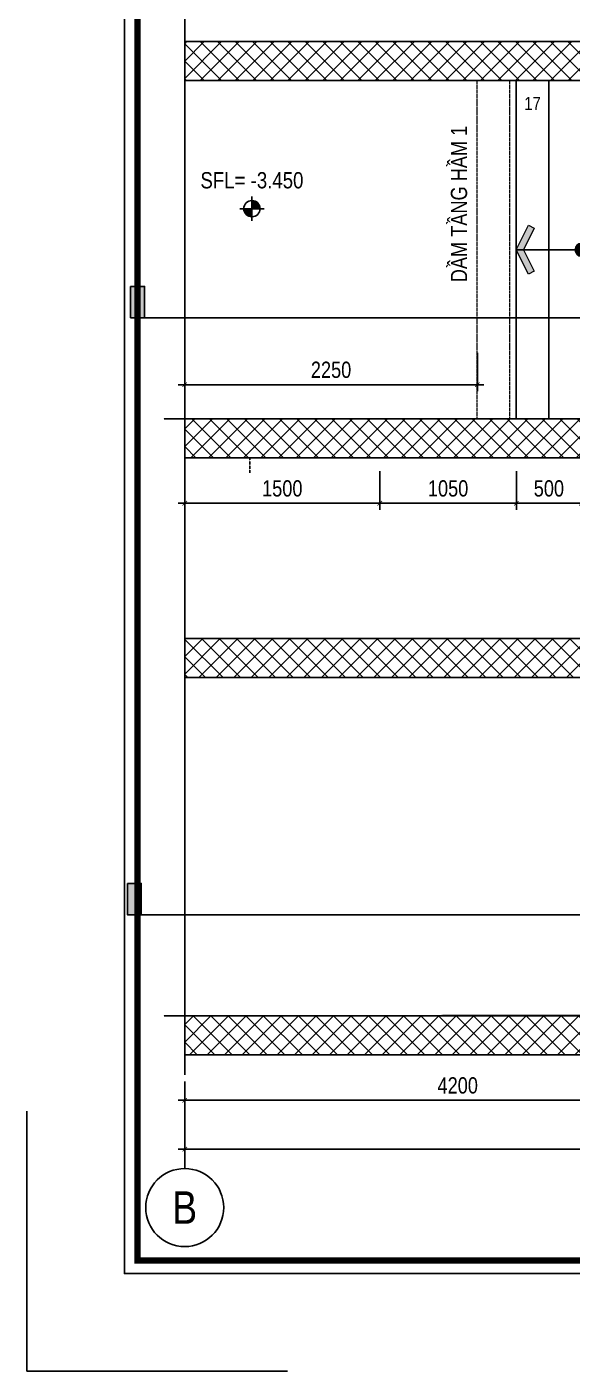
# Model space of a CAD drawing. Header units: millimetres. Extents: x 379264 to 1158416, y -283062 to 356890.
# Drawn here: x 651830 to 656023, y -31152 to -20815 of the extents above; entities that cross this region are included whole.
import ezdxf
from ezdxf.enums import TextEntityAlignment as Align

# ---------------------------------------------------------------- set-up
doc = ezdxf.new("R2010")
doc.units = ezdxf.units.MM
for name, pattern in [('BLOCK A - CHI TIET THANG 1$0$$0$HIDDEN', [0.375, 0.25, -0.125]), ('CENTER', [2, 1.25, -0.25, 0.25, -0.25]), ('HIDDEN', [9.525, 6.35, -3.175])]:
    doc.linetypes.add(name, pattern=pattern)
for name, color, linetype, lineweight in [("'S_General_Hidden_1 Thin", 1, 'HIDDEN', 18), ('MB Ham 1$0$Net Thay khac', 30, 'Continuous', 15), ('tam cap ram', 8, 'Continuous', 5)]:
    doc.layers.add(name, color=color, linetype=linetype, lineweight=lineweight)
for name, color, linetype in [('01PM. TEXT A', 3, 'Continuous'), ('02PM. TEXT B', 4, 'Continuous'), ('03PM. TEXT C', 1, 'Continuous'), ('04PM. THIN', 7, 'Continuous'), ('05PM. FRAME', 4, 'Continuous'), ('06PM. HIDDEN', 4, 'HIDDEN'), ('07PM. WACO', 6, 'Continuous'), ('11PM. DIM', 2, 'Continuous'), ('12PM. GRID', 8, 'CENTER'), ('13PM. HATCH', 8, 'Continuous'), ('BLOCK A - CHI TIET THANG 1$0$Dim 50', 1, 'Continuous'), ('BLOCK A - CHI TIET THANG 1$0$Ky hieu Truc', 1, 'Continuous'), ('BLOCK A - CHI TIET THANG 1$0$Number Step', 94, 'Continuous'), ('mb tang 1 TWA$0$Staircase', 30, 'Continuous'), ('MB_Cot tang 1$0$Concrete Line', 6, 'Continuous')]:
    doc.layers.add(name, color=color, linetype=linetype)
doc.styles.add('[PMDC2013]STYLE', font='arial.ttf', dxfattribs={"width": 0.8})
doc.styles.add('BLOCK A - CHI TIET THANG 1$0$$0$Title Block Bold', font='VHELVEB_0.TTF')
doc.styles.add('BLOCK A - CHI TIET THANG 1$0$VNI-HelveC', font='VHELVCN_0.TTF')
doc.styles.add('BLOCK A - CHI TIET THANG 1$0$VNI-HelveCB', font='VHELVCB_0.TTF')
doc.dimstyles.new('BLOCK A - CHI TIET THANG 1$0$Dim 50 (A1-A2)', dxfattribs={"dimscale": 50, "dimtxt": 2.5, "dimasz": 0.7, "dimexe": 1, "dimexo": 1, "dimgap": 1, "dimtad": 1, "dimdec": 0, "dimzin": 12, "dimdsep": 46, "dimtxsty": '[PMDC2013]STYLE', "dimblk": 'ARCHTICK', "dimcen": 0, "dimdle": 1, "dimclrd": 2, "dimclre": 2, "dimclrt": 4, "dimadec": 0, "dimazin": 0, "dimtfac": 1, "dimtdec": 0, "dimtix": 1, "dimtmove": 2, "dimatfit": 3, "dimldrblk": 'ARCHTICK', "dimfxl": 1, "dimtolj": 1, "dimtzin": 0, "dimarcsym": 0})
pattern_1 = [(45, (3500, -200), (-67.352, 67.352), []), (135, (3500, -200), (-67.352, -67.352), [])]

# ---------------------------------------------------------------- blocks, each defined once
blk = doc.blocks.new('CHG_XX_Khung ten')
blk.add_lwpolyline([(15, 579), (826, 579), (826, 15), (15, 15)], close=True)
at = {"color": 4, "linetype": 'Continuous', "const_width": 1}
blk.add_lwpolyline([(17, 577), (824, 577), (824, 17), (17, 17)], close=True, dxfattribs=at)
at = {"layer": 'Defpoints', "color": 1, "ltscale": 2}
blk.add_lwpolyline([(40.06, 0), (0, 0), (0, 40)], dxfattribs=at)
blk = doc.blocks.new('_ArchTick')
at = {"color": 0, "linetype": 'ByBlock', "const_width": 0.15}
blk.add_lwpolyline([(-0.5, -0.5), (0.5, 0.5)], dxfattribs=at)
blk = doc.blocks.new('*D336')
at = {"layer": '11PM. DIM', "color": 2, "lineweight": -2, "transparency": 16777216}
for p, q in [((653044, -28925), (653044, -29120)), ((657243, -28925), (657243, -29120)), ((652994, -29070), (657293, -29070))]:
    blk.add_line(p, q, dxfattribs=at)
at = {"layer": 'Defpoints', "color": 0, "transparency": 16777216}
for p in [(653044, -28875), (657243, -28875), (657243, -29070)]:
    blk.add_point(p, dxfattribs=at)
at = {"layer": '11PM. DIM', "color": 2, "lineweight": -2, "transparency": 16777216, "xscale": 35, "yscale": 35, "zscale": 35, "rotation": 180}
blk.add_blockref('_ArchTick', (653044, -29070), dxfattribs=at)
at = {"layer": '11PM. DIM', "color": 2, "lineweight": -2, "transparency": 16777216, "xscale": 35, "yscale": 35, "zscale": 35}
blk.add_blockref('_ArchTick', (657243, -29070), dxfattribs=at)
at = {"layer": '11PM. DIM', "color": 4, "transparency": 16777216, "insert": (655143, -28956), "char_height": 125, "attachment_point": 5, "style": '[PMDC2013]STYLE'}
blk.add_mtext('\\A1;4200', dxfattribs=at)
blk = doc.blocks.new('*D340')
at = {"layer": '11PM. DIM', "color": 2, "lineweight": -2, "transparency": 16777216}
for p, q in [((653044, -28925), (653044, -29495)), ((663494, -28925), (663494, -29495)), ((652994, -29445), (663544, -29445))]:
    blk.add_line(p, q, dxfattribs=at)
at = {"layer": 'Defpoints', "color": 0, "transparency": 16777216}
for p in [(653044, -28875), (663494, -28875), (663494, -29445)]:
    blk.add_point(p, dxfattribs=at)
at = {"layer": '11PM. DIM', "color": 2, "lineweight": -2, "transparency": 16777216, "xscale": 35, "yscale": 35, "zscale": 35, "rotation": 180}
blk.add_blockref('_ArchTick', (653044, -29445), dxfattribs=at)
at = {"layer": '11PM. DIM', "color": 2, "lineweight": -2, "transparency": 16777216, "xscale": 35, "yscale": 35, "zscale": 35}
blk.add_blockref('_ArchTick', (663494, -29445), dxfattribs=at)
at = {"layer": '11PM. DIM', "color": 4, "transparency": 16777216, "insert": (658269, -29331), "char_height": 125, "attachment_point": 5, "style": '[PMDC2013]STYLE'}
blk.add_mtext('\\A1;10450', dxfattribs=at)
blk = doc.blocks.new('BLOCK A - CHI TIET THANG 1$0$HTT-Grid')
at = {"layer": '05PM. FRAME', "linetype": 'ByBlock', "lineweight": -2}
blk.add_line((0, -2.5), (0, 0), dxfattribs=at)
blk.add_circle((0, -8.5), 6, dxfattribs=at)
at = {"layer": '03PM. TEXT C', "linetype": 'ByBlock', "lineweight": -2, "style": '[PMDC2013]STYLE', "width": 0.8}
blk.add_attdef('GRID', text='', height=5, dxfattribs=at).set_placement((0, -8.5), align=Align.MIDDLE)
blk = doc.blocks.new('*U299')
at = {"layer": '13PM. HATCH'}
h = blk.add_hatch(dxfattribs=at)
h.set_pattern_fill('ANSI37', color=256, scale=30, style=0)
h.set_pattern_definition(pattern_1)
h.paths.add_polyline_path([(-250, 50), (-250, -250), (3750, -250), (3750, 50)])
at = {"layer": '07PM. WACO'}
blk.add_lwpolyline([(-250, 50), (-250, -250), (3750, -250), (3750, 50)], close=True, dxfattribs=at)
blk = doc.blocks.new('A$C03780D87')
at = {"layer": 'MB_Cot tang 1$0$Concrete Line'}
for p in [(250, 2850), (6700, 2850), (250, -50), (6700, -50)]:
    blk.add_blockref('*U299', p, dxfattribs=at)
blk = doc.blocks.new('*D345')
at = {"layer": '11PM. DIM', "color": 2, "lineweight": -2, "transparency": 16777216}
for p, q in [((653044, -24233), (653044, -24529)), ((654544, -24233), (654544, -24529)), ((652994, -24479), (654594, -24479))]:
    blk.add_line(p, q, dxfattribs=at)
at = {"layer": 'Defpoints', "color": 0, "transparency": 16777216}
for p in [(653044, -24183), (654544, -24183), (654544, -24479)]:
    blk.add_point(p, dxfattribs=at)
at = {"layer": '11PM. DIM', "color": 2, "lineweight": -2, "transparency": 16777216, "xscale": 35, "yscale": 35, "zscale": 35, "rotation": 180}
blk.add_blockref('_ArchTick', (653044, -24479), dxfattribs=at)
at = {"layer": '11PM. DIM', "color": 2, "lineweight": -2, "transparency": 16777216, "xscale": 35, "yscale": 35, "zscale": 35}
blk.add_blockref('_ArchTick', (654544, -24479), dxfattribs=at)
at = {"layer": '11PM. DIM', "color": 4, "transparency": 16777216, "insert": (653794, -24365), "char_height": 125, "attachment_point": 5, "style": '[PMDC2013]STYLE'}
blk.add_mtext('\\A1;1500', dxfattribs=at)
blk = doc.blocks.new('*U393')
h = blk.add_hatch(color=256)
edge = h.paths.add_edge_path()
edge.add_line((-600, 0), (-849, 0))
edge.add_line((-849, 0), (0, 849))
edge.add_line((0, 849), (849, 0))
edge.add_line((849, 0), (600, 0))
edge.add_arc((0, 0), 600, 360, 540)
blk.add_hatch(color=256).paths.add_polyline_path([(-22625, 480), (-22410, 480), (-22410, 0), (-22625, 0)])
at = {"linetype": 'BLOCK A - CHI TIET THANG 1$0$$0$HIDDEN', "ltscale": 10}
blk.add_line((-600, 0), (-22625, 0), dxfattribs=at)
blk.add_line((-600, 0), (600, 0))
blk.add_lwpolyline([(-600, 0), (-849, 0), (0, 849), (849, 0), (600, 0, 1)], format="xyb", close=True)
blk.add_lwpolyline([(-22625, 480), (-22410, 480), (-22410, 0), (-22625, 0)], close=True)
blk.add_circle((0, 0), 600)
at = {"style": 'BLOCK A - CHI TIET THANG 1$0$$0$Title Block Bold', "flags": 8}
blk.add_attdef('VIEWNUMBER', text='', height=300, dxfattribs=at).set_placement((0, 0), align=Align.BOTTOM_CENTER)
blk.add_attdef('DRAWINGREFERENCE', text='', height=250, dxfattribs=at).set_placement((0, -120), align=Align.TOP_CENTER)
blk = doc.blocks.new('BLOCK A - CHI TIET THANG 1$0$Number Step')
at = {"color": 0, "linetype": 'ByBlock', "lineweight": -2, "style": 'BLOCK A - CHI TIET THANG 1$0$VNI-HelveCB'}
blk.add_attdef('TEXT', text='', height=2, dxfattribs=at).set_placement((0, 0), align=Align.MIDDLE)
blk = doc.blocks.new('*D354')
at = {"layer": 'BLOCK A - CHI TIET THANG 1$0$Dim 50', "color": 2, "lineweight": -2, "transparency": 16777216}
for p, q in [((655594, -24233), (655594, -24529)), ((656094, -24233), (656094, -24529)), ((656144, -24479), (655544, -24479))]:
    blk.add_line(p, q, dxfattribs=at)
at = {"layer": 'Defpoints', "color": 0, "transparency": 16777216}
for p in [(655594, -24183), (656094, -24183), (655594, -24479)]:
    blk.add_point(p, dxfattribs=at)
at = {"layer": 'BLOCK A - CHI TIET THANG 1$0$Dim 50', "color": 2, "lineweight": -2, "transparency": 16777216, "xscale": 35, "yscale": 35, "zscale": 35, "rotation": 180}
blk.add_blockref('_ArchTick', (655594, -24479), dxfattribs=at)
at = {"layer": 'BLOCK A - CHI TIET THANG 1$0$Dim 50', "color": 2, "lineweight": -2, "transparency": 16777216, "xscale": 35, "yscale": 35, "zscale": 35}
blk.add_blockref('_ArchTick', (656094, -24479), dxfattribs=at)
at = {"layer": 'BLOCK A - CHI TIET THANG 1$0$Dim 50', "color": 4, "transparency": 16777216, "insert": (655844, -24365), "char_height": 125, "attachment_point": 5, "style": '[PMDC2013]STYLE'}
blk.add_mtext('\\A1;500', dxfattribs=at)
blk = doc.blocks.new('*U301')
at = {"layer": '13PM. HATCH'}
h = blk.add_hatch(dxfattribs=at)
h.set_pattern_fill('ANSI37', color=256, scale=30, style=0)
h.set_pattern_definition(pattern_1)
h.paths.add_polyline_path([(-250, 50), (-250, -250), (3750, -250), (3750, 50)])
at = {"layer": '07PM. WACO'}
blk.add_lwpolyline([(-250, 50), (-250, -250), (3750, -250), (3750, 50)], close=True, dxfattribs=at)
blk = doc.blocks.new('BLOCK A - CHI TIET THANG 1$0$13123123213')
at = {"linetype": 'ByBlock'}
h = blk.add_hatch(color=0, dxfattribs=at)
h.paths.add_polyline_path([(0, 1), (0, 0), (1, 0, 0.414214)])
h.paths.add_polyline_path([(0, 0), (-1, 0, 0.414214), (0, -1)])
at = {"color": 0, "linetype": 'ByBlock'}
for p, q in [((-1.5, 0), (1.5, 0)), ((0, -1.5), (0, 1.5))]:
    blk.add_line(p, q, dxfattribs=at)
blk.add_circle((0, 0), 1, dxfattribs=at)
at = {"color": 0, "linetype": 'ByBlock', "lineweight": -2, "style": 'BLOCK A - CHI TIET THANG 1$0$VNI-HelveC'}
for tag, p in [('TEXT1', (0, 10.5)), ('TEXT2', (0, 7)), ('TEXT3', (0, 3.5))]:
    blk.add_attdef(tag, text='', height=2, dxfattribs=at).set_placement(p, align=Align.MIDDLE_CENTER)
blk = doc.blocks.new('*D356')
at = {"layer": 'BLOCK A - CHI TIET THANG 1$0$Dim 50', "color": 2, "lineweight": -2, "transparency": 16777216}
for p, q in [((654544, -24233), (654544, -24529)), ((655594, -24233), (655594, -24529)), ((655644, -24479), (654494, -24479))]:
    blk.add_line(p, q, dxfattribs=at)
at = {"layer": 'Defpoints', "color": 0, "transparency": 16777216}
for p in [(654544, -24183), (655594, -24183), (654544, -24479)]:
    blk.add_point(p, dxfattribs=at)
at = {"layer": 'BLOCK A - CHI TIET THANG 1$0$Dim 50', "color": 2, "lineweight": -2, "transparency": 16777216, "xscale": 35, "yscale": 35, "zscale": 35, "rotation": 180}
blk.add_blockref('_ArchTick', (654544, -24479), dxfattribs=at)
at = {"layer": 'BLOCK A - CHI TIET THANG 1$0$Dim 50', "color": 2, "lineweight": -2, "transparency": 16777216, "xscale": 35, "yscale": 35, "zscale": 35}
blk.add_blockref('_ArchTick', (655594, -24479), dxfattribs=at)
at = {"layer": 'BLOCK A - CHI TIET THANG 1$0$Dim 50', "color": 4, "transparency": 16777216, "insert": (655069, -24365), "char_height": 125, "attachment_point": 5, "style": '[PMDC2013]STYLE'}
blk.add_mtext('\\A1;1050', dxfattribs=at)
blk = doc.blocks.new('*U394')
h = blk.add_hatch(color=256)
edge = h.paths.add_edge_path()
edge.add_line((-600, 0), (-849, 0))
edge.add_line((-849, 0), (0, 849))
edge.add_line((0, 849), (849, 0))
edge.add_line((849, 0), (600, 0))
edge.add_arc((0, 0), 600, 360, 540)
blk.add_hatch(color=256).paths.add_polyline_path([(-22579, 480), (-22365, 480), (-22365, 0), (-22579, 0)])
at = {"linetype": 'BLOCK A - CHI TIET THANG 1$0$$0$HIDDEN', "ltscale": 10}
blk.add_line((-600, 0), (-22579, 0), dxfattribs=at)
blk.add_line((-600, 0), (600, 0))
blk.add_lwpolyline([(-600, 0), (-849, 0), (0, 849), (849, 0), (600, 0, 1)], format="xyb", close=True)
blk.add_lwpolyline([(-22579, 480), (-22365, 480), (-22365, 0), (-22579, 0)], close=True)
blk.add_circle((0, 0), 600)
at = {"style": 'BLOCK A - CHI TIET THANG 1$0$$0$Title Block Bold', "flags": 8}
blk.add_attdef('VIEWNUMBER', text='', height=300, dxfattribs=at).set_placement((0, 0), align=Align.BOTTOM_CENTER)
blk.add_attdef('DRAWINGREFERENCE', text='', height=250, dxfattribs=at).set_placement((0, -120), align=Align.TOP_CENTER)
blk = doc.blocks.new('MB Ham 1$0$Arrow 60')
at = {"linetype": 'ByBlock', "lineweight": -2}
h = blk.add_hatch(color=0, dxfattribs=at)
h.paths.add_polyline_path([(1.88, 0.94), (1.65, 1.38), (0, 0.56), (-1.65, 1.38), (-1.88, 0.94), (0, 0)], flags=17)
h.paths.add_polyline_path([(1.65, 1.38), (1.88, 0.94), (0, 0), (-1.88, 0.94), (-1.65, 1.38), (0, 0.56)])
blk.add_hatch(color=0, dxfattribs=at).paths.add_polyline_path([(1.65, 1.38), (1.88, 0.94), (0, 0), (-1.88, 0.94), (-1.65, 1.38), (0, 0.56)])
at = {"color": 0, "linetype": 'ByBlock', "lineweight": -2}
blk.add_lwpolyline([(1.65, 1.38), (1.88, 0.94), (0, 0), (-1.88, 0.94), (-1.65, 1.38), (0, 0.56)], close=True, dxfattribs=at)
blk = doc.blocks.new('MB Ham 1$0$Dot')
at = {"linetype": 'ByBlock', "lineweight": -2}
h = blk.add_hatch(color=0, dxfattribs=at)
edge = h.paths.add_edge_path()
edge.add_arc((0, 0), 0.5, 0, 360)
at = {"color": 0, "linetype": 'ByBlock', "lineweight": -2}
blk.add_line((0, -1), (0, 1), dxfattribs=at)
blk.add_circle((0, 0), 0.5, dxfattribs=at)
blk = doc.blocks.new('*D1507')
at = {"layer": '11PM. DIM', "color": 2, "lineweight": -2, "transparency": 16777216}
for p, q in [((653044, -23321), (653044, -23617)), ((655294, -23321), (655294, -23617)), ((652994, -23567), (655344, -23567))]:
    blk.add_line(p, q, dxfattribs=at)
at = {"layer": 'Defpoints', "color": 0, "transparency": 16777216}
for p in [(653044, -23271), (655294, -23271), (655294, -23567)]:
    blk.add_point(p, dxfattribs=at)
at = {"layer": '11PM. DIM', "color": 2, "lineweight": -2, "transparency": 16777216, "xscale": 35, "yscale": 35, "zscale": 35, "rotation": 180}
blk.add_blockref('_ArchTick', (653044, -23567), dxfattribs=at)
at = {"layer": '11PM. DIM', "color": 2, "lineweight": -2, "transparency": 16777216, "xscale": 35, "yscale": 35, "zscale": 35}
blk.add_blockref('_ArchTick', (655294, -23567), dxfattribs=at)
at = {"layer": '11PM. DIM', "color": 4, "transparency": 16777216, "insert": (654169, -23453), "char_height": 125, "attachment_point": 5, "style": '[PMDC2013]STYLE'}
blk.add_mtext('\\A1;2250', dxfattribs=at)

msp = doc.modelspace()

# ---------------------------------------------------------------- block references
at = {"layer": '04PM. THIN', "xscale": 50, "yscale": 50, "zscale": 50}
msp.add_blockref('CHG_XX_Khung ten', (651829.92, -31152.33), dxfattribs=at)

# ---------------------------------------------------------------- next in the draw order: linework, layer by layer
at = {"layer": "'S_General_Hidden_1 Thin"}
msp.add_line((655293.5, -23828.81), (655293.5, -21228.81), dxfattribs=at)
msp.add_lwpolyline([(655543.5, -23828.81), (655543.5, -21228.81)], dxfattribs=at)
at = {"layer": '06PM. HIDDEN', "linetype": 'HIDDEN', "ltscale": 0.25}
msp.add_line((653543.5, -24243.57), (653543.5, -24128.81), dxfattribs=at)
at = {"layer": '12PM. GRID', "ltscale": 3}
for p, q in [((653043.5, -2433.28), (653043.5, -28875.02)), ((663484.29, -23828.81), (652881.76, -23828.81)), ((663484.29, -28419.61), (652881.76, -28419.61)), ((662786.64, -28416.43), (652912.59, -28419.65))]:
    msp.add_line(p, q, dxfattribs=at)
at = {"layer": '13PM. HATCH'}
for points in [[(655593.51, -23828.81), (655593.51, -21228.81)], [(655843.51, -23828.81), (655843.51, -21228.81)]]:
    msp.add_lwpolyline(points, dxfattribs=at)
at = {"layer": 'MB Ham 1$0$Net Thay khac'}
msp.add_lwpolyline([(656093.51, -22528.81), (655593.51, -22528.81)], dxfattribs=at)
at = {"layer": 'tam cap ram'}
msp.add_line((655593.5, -21228.81), (655593.5, -23828.81), dxfattribs=at)
for points in [[(654543.49, -23828.81), (660443.5, -23828.81), (660443.5, -21228.81), (654543.49, -21228.81)], [(655843.5, -23828.81), (655843.5, -21228.81)], [(655593.5, -22528.81), (656093.5, -22528.81)]]:
    msp.add_lwpolyline(points, dxfattribs=at)

# ---------------------------------------------------------------- next in the draw order: block references
at = {"layer": '02PM. TEXT B'}
ref = msp.add_blockref('BLOCK A - CHI TIET THANG 1$0$13123123213', (653560.44, -22213.46), dxfattribs=dict(at, xscale=62.5, yscale=62.5, zscale=62.5))
ref.add_attrib('TEXT3', 'SFL= -3.450', dxfattribs={"layer": '0', "color": 0, "linetype": 'ByBlock', "lineweight": -2, "height": 125, "style": 'BLOCK A - CHI TIET THANG 1$0$VNI-HelveC'}).set_placement((653560.44, -21994.71), align=Align.MIDDLE_CENTER)
at = {"layer": '07PM. WACO'}
ref = msp.add_blockref('*U393', (663940.29, -23051.61), dxfattribs=dict(at, xscale=0.5, yscale=0.5, zscale=0.5))
ref.add_attrib('VIEWNUMBER', '1-1', dxfattribs={"layer": '0', "height": 150, "style": 'BLOCK A - CHI TIET THANG 1$0$$0$Title Block Bold'}).set_placement((663940.29, -23051.61), align=Align.BOTTOM_CENTER)
ref.add_attrib('DRAWINGREFERENCE', '-', dxfattribs={"layer": '0', "height": 125, "style": 'BLOCK A - CHI TIET THANG 1$0$$0$Title Block Bold'}).set_placement((663940.29, -23111.61), align=Align.TOP_CENTER)
ref = msp.add_blockref('*U394', (663892.51, -27642.4), dxfattribs=dict(at, xscale=0.5, yscale=0.5, zscale=0.5))
ref.add_attrib('VIEWNUMBER', '1-1', dxfattribs={"layer": '0', "height": 150, "style": 'BLOCK A - CHI TIET THANG 1$0$$0$Title Block Bold'}).set_placement((663892.51, -27642.4), align=Align.BOTTOM_CENTER)
ref.add_attrib('DRAWINGREFERENCE', '-', dxfattribs={"layer": '0', "height": 125, "style": 'BLOCK A - CHI TIET THANG 1$0$$0$Title Block Bold'}).set_placement((663892.51, -27702.4), align=Align.TOP_CENTER)
at = {"layer": 'BLOCK A - CHI TIET THANG 1$0$Ky hieu Truc'}
ref = msp.add_blockref('BLOCK A - CHI TIET THANG 1$0$HTT-Grid', (653043.5, -29469.61), dxfattribs=dict(at, xscale=50, yscale=50, zscale=50))
ref.add_attrib('GRID', 'B', dxfattribs={"layer": '0', "linetype": 'ByBlock', "lineweight": -2, "height": 250, "style": 'BLOCK A - CHI TIET THANG 1$0$VNI-HelveC'}).set_placement((653043.5, -29894.61), align=Align.MIDDLE)
at = {"layer": 'BLOCK A - CHI TIET THANG 1$0$Number Step', "xscale": 50, "yscale": 50, "zscale": 50}
msp.add_blockref('BLOCK A - CHI TIET THANG 1$0$Number Step', (655718.51, -21403.81), dxfattribs=at).add_auto_attribs({'TEXT': '17'})
at = {"layer": 'mb tang 1 TWA$0$Staircase'}
msp.add_blockref('A$C03780D87', (653043.5, -28419.61), dxfattribs=at)
at = {"layer": 'MB_Cot tang 1$0$Concrete Line'}
for name, p in [('*U299', (653293.5, -20978.81)), ('*U301', (653293.5, -23878.81))]:
    msp.add_blockref(name, p, dxfattribs=at)
at = {"layer": 'tam cap ram'}
for name, p, xscale, yscale, zscale, rotation in [('MB Ham 1$0$Arrow 60', (655593.5, -22528.81), 100.0000000000002, 100.0000000000002, 100.0000000000002, 270), ('MB Ham 1$0$Dot', (656093.5, -22528.81), -100.0000000000003, 100.0000000000003, 100, 90)]:
    msp.add_blockref(name, p, dxfattribs=dict(at, xscale=xscale, yscale=yscale, zscale=zscale, rotation=rotation))

# ---------------------------------------------------------------- next in the draw order: texts
at = {"layer": '01PM. TEXT A', "style": '[PMDC2013]STYLE', "width": 0.8}
msp.add_text('DẦM TẦNG HẦM 1', height=125, rotation=90, dxfattribs=at).set_placement((655215.19, -22778.91, -0.01))

# ---------------------------------------------------------------- next in the draw order: dimensions: what is measured, and where the dimension line sits
at = {"layer": '11PM. DIM'}
for base, p1, p2, picture, middle in [((655293.5, -23567.12), (653043.5, -23270.85), (655293.5, -23270.85), '*D1507', (654168.5, -23453.3)), ((654543.51, -24478.81), (653043.5, -24182.54), (654543.51, -24182.54), '*D345', (653793.5, -24364.99)), ((657243.49, -29069.61), (653043.5, -28875.02), (657243.49, -28875.02), '*D336', (655143.5, -28955.79)), ((663493.5, -29444.61), (653043.5, -28875.02), (663493.5, -28875.02), '*D340', (658268.5, -29330.79))]:
    dim = msp.add_linear_dim(base=base, p1=p1, p2=p2, dimstyle='BLOCK A - CHI TIET THANG 1$0$Dim 50 (A1-A2)', dxfattribs=at)
    dim.commit()
    dim.dimension.update_dxf_attribs({"geometry": picture, "text_midpoint": middle})
at = {"layer": 'BLOCK A - CHI TIET THANG 1$0$Dim 50'}
for base, p1, p2, picture, middle in [((654543.51, -24478.81), (655593.51, -24182.54), (654543.51, -24182.54), '*D356', (655068.51, -24364.99)), ((655593.51, -24478.81), (656093.51, -24182.54), (655593.51, -24182.54), '*D354', (655843.51, -24364.99))]:
    dim = msp.add_linear_dim(base=base, p1=p1, p2=p2, dimstyle='BLOCK A - CHI TIET THANG 1$0$Dim 50 (A1-A2)', dxfattribs=at)
    dim.commit()
    dim.dimension.update_dxf_attribs({"geometry": picture, "text_midpoint": middle})

doc.saveas('drawing.dxf')
